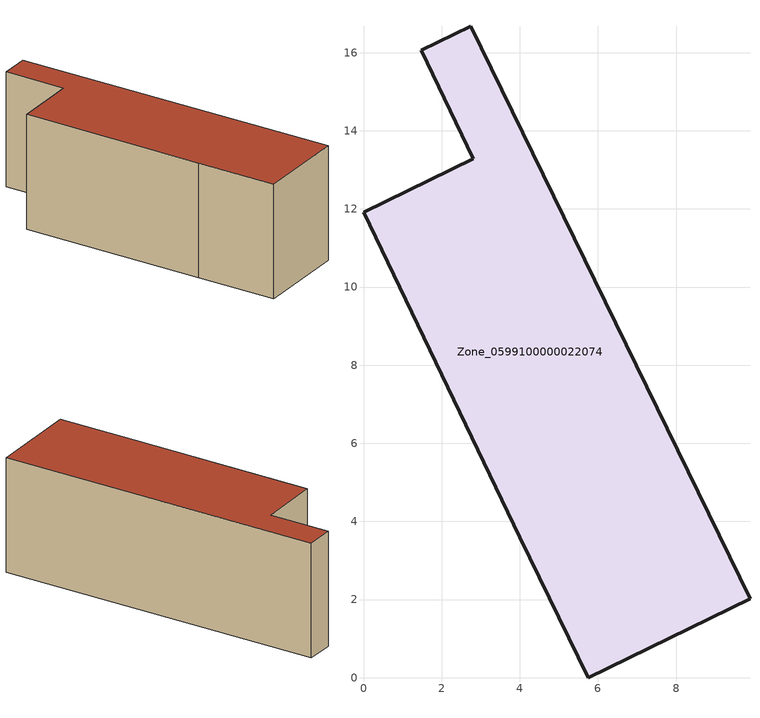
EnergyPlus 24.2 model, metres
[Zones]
Zone_0599100000022074
 floor ground (C_G): 1.48,16.07 2.74,16.68 9.89,2.02 5.75,0 4,3.59 0,11.91 2.81,13.28 z0
 wall outside (C_F): 4,3.59 5.75,0 9.89,2.02 2.74,16.68 1.48,16.07 2.81,13.28 0,11.91 4,3.59 z0:5.79
 roof outside (C_R): 2.74,16.68 1.48,16.07 2.81,13.28 0,11.91 4,3.59 5.75,0 9.89,2.02 z5.79
[BUILDING]
Pand.0599100000022074: North Axis=0; Terrain=City; Loads Convergence Tolerance Value=0.04; Temperature Convergence Tolerance Value=0.4; Solar Distribution=FullExterior; Maximum Number of Warmup Days=25; Minimum Number of Warmup Days=1
[Site:Location]
Rotterdam.The.Hague.AP_ZH_NLD Design_Conditions: Latitude=51.96; Longitude=4.45; Time Zone=1; Elevation=-4.5
[SITE:GROUNDTEMPERATURE:BUILDINGSURFACE]
18, 18, 18, 18, 18, 18, 18, 18, 18, 18, 18, 18
[MATERIAL] Thermal Absorptance=0.9; Solar Absorptance=0.7; Visible Absorptance=0.7
Name | Roughness | Thickness | Conductivity | Density | Specific Heat
G.TC.1946-1964 | MediumSmooth | 0.15 | 1 | 540 | 1210
F.TC.1946-1964 | Rough | 0.3 | 0.857143 | 1920 | 840
R.TC.1946-1964 | MediumRough | 0.2 | 0.235294 | 1500 | 1000
[CONSTRUCTION]
C_G: G.TC.1946-1964
C_F: F.TC.1946-1964
C_R: R.TC.1946-1964
[ZONE]
Zone_0599100000022074: Type=1; Multiplier=1; Ceiling Height=Autocalculate; Volume=Autocalculate; Floor Area=autocalculate; Part of Total Floor Area=Yes
[ZONEINFILTRATION:DESIGNFLOWRATE]
Infil_Zone_0599100000022074: Zone or ZoneList or Space or SpaceList=Zone_0599100000022074; Schedule=AlwaysOn; Design Flow Rate Calculation Method=Flow/Area; Flow Rate per Floor Area=0.003; Constant Term Coefficient=1; Temperature Term Coefficient=0; Velocity Term Coefficient=0; Velocity Squared Term Coefficient=0
[HVACTEMPLATE:ZONE:IDEALLOADSAIRSYSTEM]
Zone_0599100000022074: Maximum Heating Supply Air Temperature=50; Minimum Cooling Supply Air Temperature=13; Maximum Heating Supply Air Humidity Ratio=0.0156; Minimum Cooling Supply Air Humidity Ratio=0.0077; Heating Limit=NoLimit; Cooling Limit=NoLimit; Dehumidification Control Type=ConstantSensibleHeatRatio; Cooling Sensible Heat Ratio=0.7; Dehumidification Setpoint=60; Humidification Control Type=None; Humidification Setpoint=30; Outdoor Air Method=None; Outdoor Air Flow Rate per Person=0.00944; Outdoor Air Flow Rate per Zone Floor Area=0; Outdoor Air Flow Rate per Zone=0; Demand Controlled Ventilation Type=None; Outdoor Air Economizer Type=NoEconomizer; Heat Recovery Type=None; Sensible Heat Recovery Effectiveness=0.7; Latent Heat Recovery Effectiveness=0.65
[ZONECONTROL:THERMOSTAT]
ThermostatControl_Zone_0599100000022074: Zone or ZoneList=Zone_0599100000022074; Control Type Schedule=DualSetpointControlType; Control 1=Thermostat_Zone_0599100000022074; Temperature Difference Between Cutout And Setpoint=0
[THERMOSTATSETPOINT:DUALSETPOINT]
Thermostat_Zone_0599100000022074: Heating Setpoint Temperature Schedule=HeatingSetpoint_Zone_0599100000022074; Cooling Setpoint Temperature Schedule=CoolingSetpoint_Zone_0599100000022074
[SCHEDULE:COMPACT]
HeatingSetpoint_Zone_0599100000022074: Through: 12/31, For: AllDays, Until: 24:00, 21
CoolingSetpoint_Zone_0599100000022074: Through: 12/31, For: AllDays, Until: 24:00, 24
DualSetpointControlType: Through: 12/31, For: AllDays, Until: 24:00, 4
AlwaysOn: Through: 12/31, For: AllDays, Until: 24:00, 1
